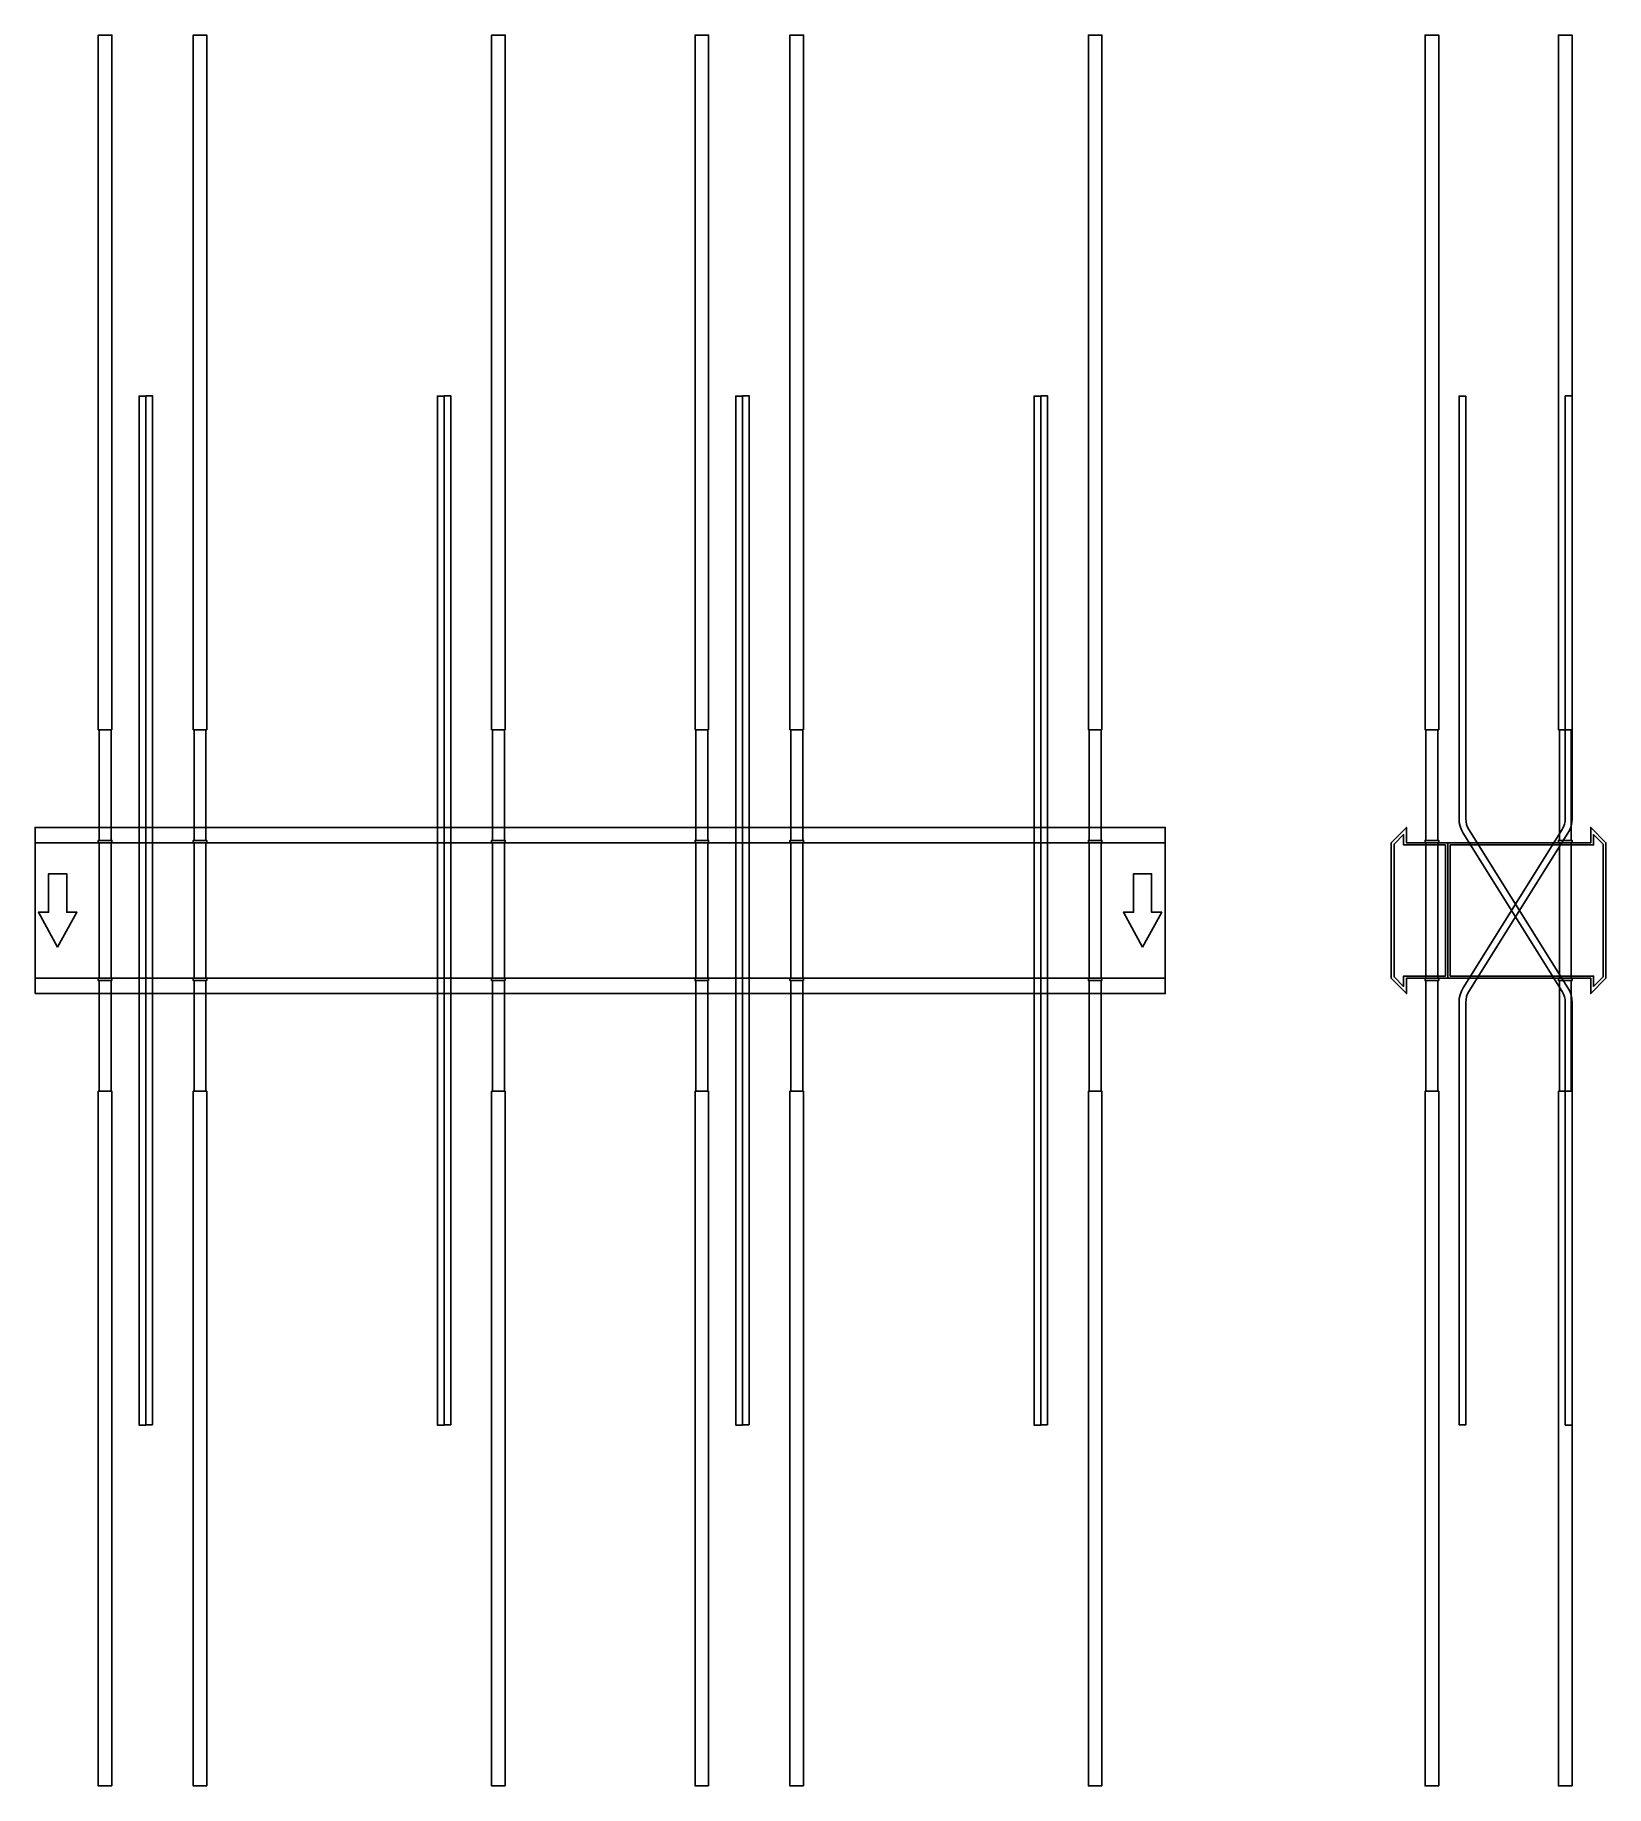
# Model space of a CAD drawing. Extents: x 0 to 1390, y -775 to 775.
import ezdxf

# ---------------------------------------------------------------- set-up
doc = ezdxf.new("R2010")
doc.units = 0
doc.layers.add('Halfen', color=7, linetype='CONTINUOUS')

msp = doc.modelspace()

# ---------------------------------------------------------------- linework, layer by layer
at = {"layer": 'Halfen', "color": 7}
for points in [[(68, 160), (68, 775), (56, 775), (56, 160)], [(152, 160), (152, 775), (140, 775), (140, 160)], [(416, 160), (416, 775), (404, 775), (404, 160)], [(596, 160), (596, 775), (584, 775), (584, 160)], [(680, 160), (680, 775), (668, 775), (668, 160)], [(944, 160), (944, 775), (932, 775), (932, 160)], [(1242, 160), (1242, 775), (1230, 775), (1230, 160)], [(1360, 160), (1360, 775), (1348, 775), (1348, 160)], [(98, -455.516), (98, 455.381), (92, 455.381), (92, -455.516)], [(104, -455.382), (104, 455.516), (98, 455.516), (98, -455.382)], [(362, -455.516), (362, 455.381), (356, 455.381), (356, -455.516)], [(368, -455.382), (368, 455.516), (362, 455.516), (362, -455.382)], [(626, -455.516), (626, 455.381), (620, 455.381), (620, -455.516)], [(632, -455.382), (632, 455.516), (626, 455.516), (626, -455.382)], [(890, -455.516), (890, 455.381), (884, 455.381), (884, -455.516)], [(896, -455.382), (896, 455.516), (890, 455.516), (890, -455.382)], [(1260, -455.382), (1260, -81.17), (1260.234, -77.83), (1260.93, -74.555), (1262.075, -71.408), (1263.647, -68.452), (1351.265, 71.766), (1352.444, 73.984), (1353.303, 76.343), (1353.825, 78.8), (1354, 81.305), (1354, 455.516), (1360, 455.516), (1360, 81.305), (1359.766, 77.965), (1359.07, 74.69), (1357.925, 71.543), (1356.353, 68.587), (1268.735, -71.631), (1267.556, -73.849), (1266.697, -76.208), (1266.175, -78.665), (1266, -81.17), (1266, -455.382)], [(1360, -455.516), (1360, -81.305), (1359.766, -77.965), (1359.07, -74.69), (1357.925, -71.543), (1356.353, -68.587), (1268.735, 71.631), (1267.556, 73.849), (1266.697, 76.208), (1266.175, 78.665), (1266, 81.17), (1266, 455.381), (1260, 455.381), (1260, 81.17), (1260.234, 77.83), (1260.93, 74.555), (1262.075, 71.408), (1263.647, 68.452), (1351.265, -71.766), (1352.444, -73.984), (1353.303, -76.343), (1353.825, -78.8), (1354, -81.305), (1354, -455.516)], [(67.25, 62), (67.25, 160), (56.75, 160), (56.75, 62)], [(151.25, 62), (151.25, 160), (140.75, 160), (140.75, 62)], [(415.25, 62), (415.25, 160), (404.75, 160), (404.75, 62)], [(595.25, 62), (595.25, 160), (584.75, 160), (584.75, 62)], [(679.25, 62), (679.25, 160), (668.75, 160), (668.75, 62)], [(943.25, 62), (943.25, 160), (932.75, 160), (932.75, 62)], [(1241.25, 62), (1241.25, 160), (1230.75, 160), (1230.75, 62)], [(1359.25, 62), (1359.25, 160), (1348.75, 160), (1348.75, 62)], [(0, -73.5), (1000, -73.5), (1000, 73.5), (0, 73.5)], [(68, 60), (68, 62), (56, 62), (56, 60)], [(152, 60), (152, 62), (140, 62), (140, 60)], [(416, 60), (416, 62), (404, 62), (404, 60)], [(596, 60), (596, 62), (584, 62), (584, 60)], [(680, 60), (680, 62), (668, 62), (668, 60)], [(944, 60), (944, 62), (932, 62), (932, 60)], [(1250, -60), (1250, 60), (1213.5, 60), (1213.5, 73.5), (1200, 60), (1200, -60), (1213.5, -73.5), (1213.5, -60)], [(1248, -58), (1248, 58), (1211, 58), (1211, 67.25), (1202.5, 58.75), (1202.5, -58.75), (1211, -67.25), (1211, -58)], [(1242, 60), (1242, 62), (1230, 62), (1230, 60)], [(1390, -60), (1390, 60), (1376.5, 73.5), (1376.5, 60), (1250, 60), (1250, -60), (1376.5, -60), (1376.5, -73.5)], [(1387.5, -58.75), (1387.5, 58.75), (1379, 67.25), (1379, 58), (1252, 58), (1252, -58), (1379, -58), (1379, -67.25)], [(1360, 60), (1360, 62), (1348, 62), (1348, 60)], [(0, -60), (1000, -60), (1000, 60), (0, 60)], [(67.25, -60), (67.25, 60), (56.75, 60), (56.75, -60)], [(151.25, -60), (151.25, 60), (140.75, 60), (140.75, -60)], [(415.25, -60), (415.25, 60), (404.75, 60), (404.75, -60)], [(595.25, -60), (595.25, 60), (584.75, 60), (584.75, -60)], [(679.25, -60), (679.25, 60), (668.75, 60), (668.75, -60)], [(943.25, -60), (943.25, 60), (932.75, 60), (932.75, -60)], [(1241.25, -60), (1241.25, 60), (1230.75, 60), (1230.75, -60)], [(1359.25, -60), (1359.25, 60), (1348.75, 60), (1348.75, -60)], [(20, -32.5), (37, -1.5), (28, -1.5), (28, 32.5), (12, 32.5), (12, -1.5), (3, -1.5)], [(980, -32.5), (997, -1.5), (988, -1.5), (988, 32.5), (972, 32.5), (972, -1.5), (963, -1.5)], [(68, -62), (68, -60), (56, -60), (56, -62)], [(67.25, -160), (67.25, -62), (56.75, -62), (56.75, -160)], [(152, -62), (152, -60), (140, -60), (140, -62)], [(151.25, -160), (151.25, -62), (140.75, -62), (140.75, -160)], [(416, -62), (416, -60), (404, -60), (404, -62)], [(415.25, -160), (415.25, -62), (404.75, -62), (404.75, -160)], [(596, -62), (596, -60), (584, -60), (584, -62)], [(595.25, -160), (595.25, -62), (584.75, -62), (584.75, -160)], [(680, -62), (680, -60), (668, -60), (668, -62)], [(679.25, -160), (679.25, -62), (668.75, -62), (668.75, -160)], [(944, -62), (944, -60), (932, -60), (932, -62)], [(943.25, -160), (943.25, -62), (932.75, -62), (932.75, -160)], [(1242, -62), (1242, -60), (1230, -60), (1230, -62)], [(1241.25, -160), (1241.25, -62), (1230.75, -62), (1230.75, -160)], [(1360, -62), (1360, -60), (1348, -60), (1348, -62)], [(1359.25, -160), (1359.25, -62), (1348.75, -62), (1348.75, -160)], [(68, -775), (68, -160), (56, -160), (56, -775)], [(152, -775), (152, -160), (140, -160), (140, -775)], [(416, -775), (416, -160), (404, -160), (404, -775)], [(596, -775), (596, -160), (584, -160), (584, -775)], [(680, -775), (680, -160), (668, -160), (668, -775)], [(944, -775), (944, -160), (932, -160), (932, -775)], [(1242, -775), (1242, -160), (1230, -160), (1230, -775)], [(1360, -775), (1360, -160), (1348, -160), (1348, -775)]]:
    msp.add_lwpolyline(points, close=True, dxfattribs=at)

doc.saveas('drawing.dxf')
